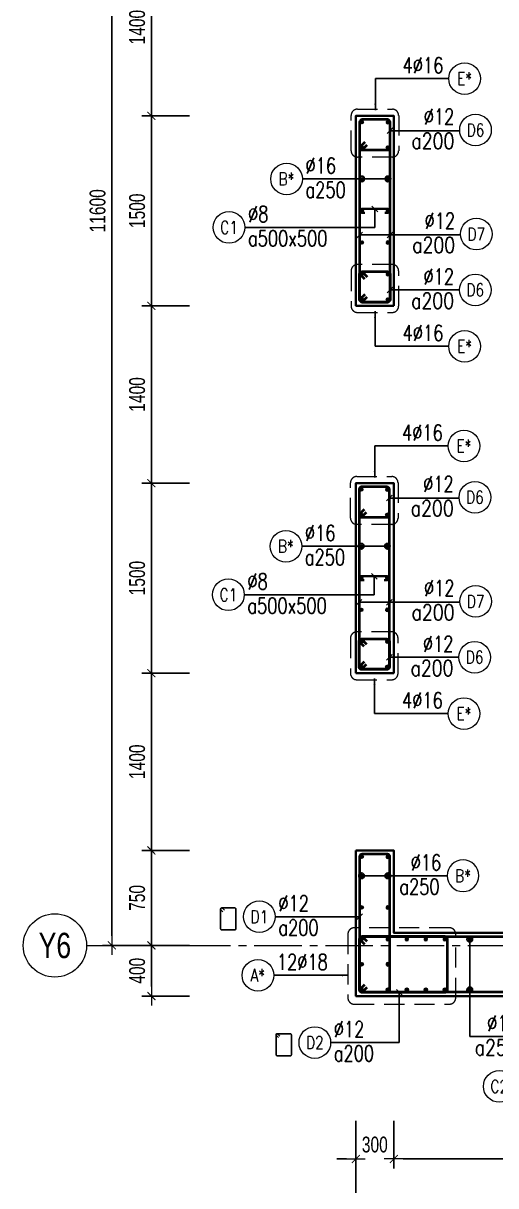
# Model space of a CAD drawing. Header units: millimetres. Extents: x 988833 to 1318015, y -9365 to 47591.
# Drawn here: x 1006256 to 1009989, y -1011 to 8167 of the extents above; entities that cross this region are included whole.
import ezdxf
from ezdxf.enums import TextEntityAlignment as Align

# ---------------------------------------------------------------- set-up
doc = ezdxf.new("R2010")
doc.units = ezdxf.units.MM
doc.header["$MEASUREMENT"] = 0
doc.linetypes.add('HIDDEN2', pattern=[4.7625, 3.175, -1.5875])
doc.linetypes.add('OF_Grid_1$0$CENTER2', pattern=[1.125, 0.75, -0.125, 0.125, -0.125])
doc.layers.get('0').update_dxf_attribs({"lineweight": 20})
doc.layers.get('Defpoints').update_dxf_attribs({"color": 151, "lineweight": 9})
for name, color, linetype, lineweight in [('KC-LEADER', 153, 'Continuous', 18), ('KC-THEP', 6, 'Continuous', 40), ('NDC_S_DIM', 1, 'Continuous', 15), ('NDC_S_HIDDEN', 8, 'HIDDEN2', 13), ('NDC_S_LEADER', 1, 'Continuous', 15), ('NDC_S_REBAR', 4, 'Continuous', 35), ('NDC_S_STIRRUP', 4, 'Continuous', 40), ('NDC_S_VN TEXT', 7, 'Continuous', 20), ('NDC_S_WALL', 6, 'Continuous', 35), ('OF_Grid_1$0$NDC_S_AXIS', 5, 'OF_Grid_1$0$CENTER2', 13), ('OF_Grid_1$0$NDC_S_SYMBOL', 1, 'Continuous', 15), ('OF_Grid_1$0$NDC_S_TEXT SYMBOL', 7, 'Continuous', 20)]:
    doc.layers.add(name, color=color, linetype=linetype, lineweight=lineweight)
doc.layers.add('Ligature', color=1, linetype='Continuous')
doc.styles.add('NDC_ARIAL', font='arial.ttf', dxfattribs={"width": 0.85})
doc.styles.add('NDC_DIM', font='', dxfattribs={"width": 0.75})
doc.styles.add('NDC_EN TXT', font='romans.shx', dxfattribs={"width": 0.8})
doc.styles.add('OF_Grid_1$0$NDC_ANNO', font='', dxfattribs={"width": 0.8})
doc.styles.get('NDC_DIM').set_extended_font_data('Dotum')
doc.styles.get('OF_Grid_1$0$NDC_ANNO').set_extended_font_data('Dotum')
doc.dimstyles.new('NDC_1-50', dxfattribs={"dimscale": 50, "dimtxt": 2.5, "dimasz": 1, "dimexe": 1.5, "dimexo": 0, "dimgap": 0.8, "dimtad": 1, "dimdec": 0, "dimdsep": 46, "dimtxsty": 'NDC_ARIAL', "dimblk": 'DIMMARK', "dimcen": 49999.938995, "dimdle": 1.5, "dimclrd": 1, "dimclre": 1, "dimclrt": 3, "dimadec": 0, "dimazin": 0, "dimtfac": 1, "dimtdec": 0, "dimtix": 1, "dimtmove": 2, "dimatfit": 3, "dimfxl": 1, "dimarcsym": 0})
doc.dimstyles.new('NDC_dim_30', dxfattribs={"dimscale": 30, "dimtxt": 2.5, "dimasz": 1.5, "dimexe": 1.5, "dimexo": 2.5, "dimgap": 1, "dimtad": 1, "dimdec": 0, "dimzin": 0, "dimdsep": 46, "dimtxsty": 'NDC_DIM', "dimblk": 'DIMMARK', "dimcen": 0.09, "dimdle": 1.2, "dimclrd": 1, "dimclre": 1, "dimclrt": 3, "dimadec": 0, "dimazin": 0, "dimtfac": 1, "dimtdec": 0, "dimtix": 1, "dimtofl": 0, "dimtmove": 0, "dimatfit": 3, "dimfxl": 6, "dimfxlon": 1, "dimtolj": 1, "dimtzin": 0, "dimarcsym": 0})
doc.dimstyles.new('NDC_dim_50', dxfattribs={"dimscale": 50, "dimtxt": 2.5, "dimasz": 1.5, "dimexe": 1.5, "dimexo": 2.5, "dimgap": 1, "dimtad": 1, "dimdec": 0, "dimzin": 0, "dimdsep": 46, "dimtxsty": 'NDC_DIM', "dimblk": 'DIMMARK', "dimcen": 0.09, "dimdle": 1.2, "dimclrd": 1, "dimclre": 1, "dimclrt": 3, "dimadec": 0, "dimazin": 0, "dimtfac": 1, "dimtdec": 0, "dimtix": 1, "dimtofl": 0, "dimtmove": 0, "dimatfit": 3, "dimfxl": 6, "dimfxlon": 1, "dimtolj": 1, "dimtzin": 0, "dimarcsym": 0})

# ---------------------------------------------------------------- blocks, each defined once
blk = doc.blocks.new('THEP')
at = {"layer": 'KC-LEADER', "color": 6}
blk.add_circle((0, 0), 14, dxfattribs=at)
at = {"layer": 'KC-THEP'}
for p, q in [((-14, 0), (14, 0)), ((9.9, 9.9), (-9.9, -9.9)), ((-9.9, 9.9), (9.9, -9.9)), ((0, 14), (0, -14))]:
    blk.add_line(p, q, dxfattribs=at)
blk = doc.blocks.new('DIMMARK')
at = {"layer": 'NDC_S_DIM', "color": 1}
blk.add_line((-1.5, 0), (1, 0), dxfattribs=at)
at = {"layer": 'NDC_S_DIM', "color": 2, "const_width": 0.1}
blk.add_lwpolyline([(-0.42, -0.42), (0.42, 0.42)], dxfattribs=at)
blk = doc.blocks.new('*U13')
blk.add_circle((-2.5, 0), 2.5)
at = {"layer": 'NDC_S_VN TEXT', "color": 3, "style": 'NDC_EN TXT', "width": 0.75}
blk.add_attdef('DK1', (0.5, 0.85), '', height=2.5, dxfattribs=at)
at = {"layer": 'NDC_S_VN TEXT', "color": 7, "style": 'NDC_EN TXT', "width": 0.8}
blk.add_attdef('SH2', text='', height=2, dxfattribs=at).set_placement((-2.5, 0), align=Align.MIDDLE)
blk = doc.blocks.new('*U11')
blk.add_circle((-2.5, 0), 2.5)
at = {"layer": 'NDC_S_VN TEXT', "color": 3, "style": 'NDC_EN TXT', "width": 0.75}
for tag, p in [('DK1', (0.5, 0.85)), ('KC1', (0.5, -2.97))]:
    blk.add_attdef(tag, p, '', height=2.5, dxfattribs=at)
at = {"layer": 'NDC_S_VN TEXT', "color": 7, "style": 'NDC_EN TXT', "width": 0.8}
blk.add_attdef('SH2', text='', height=2, dxfattribs=at).set_placement((-2.5, 0), align=Align.MIDDLE)
blk = doc.blocks.new('*U10')
blk.add_circle((2.5, 0), 2.5)
at = {"layer": 'NDC_S_VN TEXT', "color": 3, "style": 'NDC_EN TXT'}
for tag, width, p in [('DK2', 0.75, (-0.85, 0.85)), ('KC2', 0.8, (-0.85, -2.97))]:
    blk.add_attdef(tag, text='', height=2.5, dxfattribs=dict(at, width=width)).set_placement(p, align=Align.RIGHT)
at = {"layer": 'NDC_S_VN TEXT', "color": 7, "style": 'NDC_EN TXT', "width": 0.8}
blk.add_attdef('SH3', text='', height=2, dxfattribs=at).set_placement((2.5, 0), align=Align.MIDDLE)
blk = doc.blocks.new('*U12')
blk.add_circle((-2.5, 0), 2.5)
at = {"layer": 'NDC_S_VN TEXT', "color": 3, "style": 'NDC_EN TXT', "width": 0.75}
for tag, p in [('DK1', (0.5, 0.85)), ('KC1', (0.5, -2.97))]:
    blk.add_attdef(tag, p, '', height=2.5, dxfattribs=at)
at = {"layer": 'NDC_S_VN TEXT', "color": 7, "style": 'NDC_EN TXT', "width": 0.8}
blk.add_attdef('SH2', text='', height=2, dxfattribs=at).set_placement((-2.5, 0), align=Align.MIDDLE)
blk = doc.blocks.new('*U9')
blk.add_circle((2.5, 0), 2.5)
at = {"layer": 'NDC_S_VN TEXT', "color": 3, "style": 'NDC_EN TXT', "width": 0.75}
blk.add_attdef('DK2', text='', height=2.5, dxfattribs=at).set_placement((-0.85, 0.85), align=Align.RIGHT)
at = {"layer": 'NDC_S_VN TEXT', "color": 7, "style": 'NDC_EN TXT', "width": 0.8}
blk.add_attdef('SH3', text='', height=2, dxfattribs=at).set_placement((2.5, 0), align=Align.MIDDLE)
blk = doc.blocks.new('*D303')
at = {"layer": 'Defpoints', "color": 0, "transparency": 16777216}
for p in [(1008883.4, 486.3), (1015983.2, -335.2), (1008883.4, -1148.1)]:
    blk.add_point(p, dxfattribs=at)
at = {"layer": 'NDC_S_DIM', "color": 1, "lineweight": -2, "transparency": 16777216}
for p, q in [((1008883.4, -848.1), (1008883.4, -1223.1)), ((1015983.2, -848.1), (1015983.2, -1223.1)), ((1015908.2, -1148.1), (1008958.4, -1148.1))]:
    blk.add_line(p, q, dxfattribs=at)
at = {"layer": 'NDC_S_DIM', "color": 1, "lineweight": -2, "transparency": 16777216, "xscale": 75, "yscale": 75, "zscale": 75, "rotation": 180}
blk.add_blockref('DIMMARK', (1008883.4, -1148.1), dxfattribs=at)
at = {"layer": 'NDC_S_DIM', "color": 1, "lineweight": -2, "transparency": 16777216, "xscale": 75, "yscale": 75, "zscale": 75}
blk.add_blockref('DIMMARK', (1015983.2, -1148.1), dxfattribs=at)
at = {"layer": 'NDC_S_DIM', "color": 3, "transparency": 16777216, "insert": (1012433.3, -1035.5), "char_height": 125, "attachment_point": 5, "style": 'NDC_DIM'}
blk.add_mtext('\\A1;7100', dxfattribs=at)
blk = doc.blocks.new('*D304')
at = {"layer": 'Defpoints', "color": 0, "ltscale": 200, "transparency": 16777216}
for p in [(1008883.4, 486.3), (1009183.4, 486.3), (1008883.4, -798.9)]:
    blk.add_point(p, dxfattribs=at)
at = {"layer": 'NDC_S_DIM', "color": 1, "lineweight": -2, "ltscale": 200, "transparency": 16777216}
for p, q in [((1008883.4, -498.9), (1008883.4, -873.9)), ((1009183.4, -498.9), (1009183.4, -873.9)), ((1008808.4, -798.9), (1008733.4, -798.9)), ((1009258.4, -798.9), (1009333.4, -798.9))]:
    blk.add_line(p, q, dxfattribs=at)
at = {"layer": 'NDC_S_DIM', "color": 1, "lineweight": -2, "ltscale": 200, "transparency": 16777216, "xscale": 75, "yscale": 75, "zscale": 75}
blk.add_blockref('DIMMARK', (1008883.4, -798.9), dxfattribs=at)
at = {"layer": 'NDC_S_DIM', "color": 1, "lineweight": -2, "ltscale": 200, "transparency": 16777216, "xscale": 75, "yscale": 75, "zscale": 75, "rotation": 180}
blk.add_blockref('DIMMARK', (1009183.4, -798.9), dxfattribs=at)
at = {"layer": 'NDC_S_DIM', "color": 3, "ltscale": 200, "transparency": 16777216, "insert": (1009033.4, -686.3), "char_height": 125, "attachment_point": 5, "style": 'NDC_DIM'}
blk.add_mtext('\\A1;300', dxfattribs=at)
blk = doc.blocks.new('*U55')
at = {"layer": 'OF_Grid_1$0$NDC_S_SYMBOL'}
blk.add_line((5, 0), (9, 0), dxfattribs=at)
blk.add_circle((0, 0), 5, dxfattribs=at)
at = {"layer": 'OF_Grid_1$0$NDC_S_TEXT SYMBOL', "color": 7, "style": 'OF_Grid_1$0$NDC_ANNO', "width": 0.8}
blk.add_attdef('GRID', text='', height=4, rotation=270, dxfattribs=at).set_placement((0, 0), align=Align.MIDDLE)
blk = doc.blocks.new('*D323')
at = {"layer": 'Defpoints', "color": 0, "ltscale": 200, "transparency": 16777216}
for p in [(1009183.4, 886.3), (1007268.9, 486.3), (1008945.5, 486.3)]:
    blk.add_point(p, dxfattribs=at)
at = {"layer": 'NDC_S_DIM', "color": 1, "lineweight": -2, "ltscale": 200, "transparency": 16777216}
for p, q in [((1007568.9, 886.3), (1007193.9, 886.3)), ((1007268.9, 811.3), (1007268.9, 561.3)), ((1007568.9, 486.3), (1007193.9, 486.3))]:
    blk.add_line(p, q, dxfattribs=at)
at = {"layer": 'NDC_S_DIM', "color": 1, "lineweight": -2, "ltscale": 200, "transparency": 16777216, "xscale": 75, "yscale": 75, "zscale": 75}
for p, rotation in [((1007268.9, 886.3), 90), ((1007268.9, 486.3), 270)]:
    blk.add_blockref('DIMMARK', p, dxfattribs=dict(at, rotation=rotation))
at = {"layer": 'NDC_S_DIM', "color": 3, "ltscale": 200, "transparency": 16777216, "insert": (1007156.3, 686.3), "char_height": 125, "attachment_point": 5, "rotation": 90, "style": 'NDC_DIM'}
blk.add_mtext('\\A1;400', dxfattribs=at)
blk = doc.blocks.new('*D324')
at = {"layer": 'Defpoints', "color": 0, "ltscale": 200, "transparency": 16777216}
for p in [(1006956.3, 12486.3), (1008997.3, 12486.3), (1008997.4, 886.6)]:
    blk.add_point(p, dxfattribs=at)
at = {"layer": 'NDC_S_DIM', "color": 1, "lineweight": -2, "ltscale": 200, "transparency": 16777216}
for p, q in [((1007256.3, 12486.3), (1006881.3, 12486.3)), ((1006956.3, 961.6), (1006956.3, 12411.3)), ((1007256.3, 886.6), (1006881.3, 886.6))]:
    blk.add_line(p, q, dxfattribs=at)
at = {"layer": 'NDC_S_DIM', "color": 1, "lineweight": -2, "ltscale": 200, "transparency": 16777216, "xscale": 75, "yscale": 75, "zscale": 75}
for p, rotation in [((1006956.3, 12486.3), 90), ((1006956.3, 886.6), 270)]:
    blk.add_blockref('DIMMARK', p, dxfattribs=dict(at, rotation=rotation))
at = {"layer": 'NDC_S_DIM', "color": 3, "ltscale": 200, "transparency": 16777216, "insert": (1006843.7, 6686.4), "char_height": 125, "attachment_point": 5, "rotation": 90, "style": 'NDC_DIM'}
blk.add_mtext('\\A1;11600', dxfattribs=at)
blk = doc.blocks.new('*D332')
at = {"layer": 'Defpoints', "color": 0, "ltscale": 200, "transparency": 16777216}
for p in [(1011883.4, 986.3), (1009183.4, 486.3), (1011883.4, -798.9)]:
    blk.add_point(p, dxfattribs=at)
at = {"layer": 'NDC_S_DIM', "color": 1, "lineweight": -2, "ltscale": 200, "transparency": 16777216}
for p, q in [((1009183.4, -498.9), (1009183.4, -873.9)), ((1011883.4, -498.9), (1011883.4, -873.9)), ((1009258.4, -798.9), (1011808.4, -798.9))]:
    blk.add_line(p, q, dxfattribs=at)
at = {"layer": 'NDC_S_DIM', "color": 1, "lineweight": -2, "ltscale": 200, "transparency": 16777216, "xscale": 75, "yscale": 75, "zscale": 75, "rotation": 180}
blk.add_blockref('DIMMARK', (1009183.4, -798.9), dxfattribs=at)
at = {"layer": 'NDC_S_DIM', "color": 1, "lineweight": -2, "ltscale": 200, "transparency": 16777216, "xscale": 75, "yscale": 75, "zscale": 75}
blk.add_blockref('DIMMARK', (1011883.4, -798.9), dxfattribs=at)
at = {"layer": 'NDC_S_DIM', "color": 3, "ltscale": 200, "transparency": 16777216, "insert": (1010533.4, -686.3), "char_height": 125, "attachment_point": 5, "style": 'NDC_DIM'}
blk.add_mtext('\\A1;2700', dxfattribs=at)
blk = doc.blocks.new('*D345')
at = {"layer": 'Defpoints', "color": 0, "ltscale": 200, "transparency": 16777216}
for p in [(1007268.9, 1636.3), (1009183.4, 1636.3), (1009183.4, 886.3)]:
    blk.add_point(p, dxfattribs=at)
at = {"layer": 'NDC_S_DIM', "color": 1, "lineweight": -2, "ltscale": 200, "transparency": 16777216}
for p, q in [((1007568.9, 1636.3), (1007193.9, 1636.3)), ((1007268.9, 961.3), (1007268.9, 1561.3)), ((1007568.9, 886.3), (1007193.9, 886.3))]:
    blk.add_line(p, q, dxfattribs=at)
at = {"layer": 'NDC_S_DIM', "color": 1, "lineweight": -2, "ltscale": 200, "transparency": 16777216, "xscale": 75, "yscale": 75, "zscale": 75}
for p, rotation in [((1007268.9, 1636.3), 90), ((1007268.9, 886.3), 270)]:
    blk.add_blockref('DIMMARK', p, dxfattribs=dict(at, rotation=rotation))
at = {"layer": 'NDC_S_DIM', "color": 3, "ltscale": 200, "transparency": 16777216, "insert": (1007156.3, 1261.3), "char_height": 125, "attachment_point": 5, "rotation": 90, "style": 'NDC_DIM'}
blk.add_mtext('\\A1;750', dxfattribs=at)
blk = doc.blocks.new('*D346')
at = {"layer": 'Defpoints', "color": 0, "ltscale": 200, "transparency": 16777216}
for p in [(1007268.9, 3036.3), (1008939.5, 3036.3), (1009183.4, 1636.3)]:
    blk.add_point(p, dxfattribs=at)
at = {"layer": 'NDC_S_DIM', "color": 1, "lineweight": -2, "ltscale": 200, "transparency": 16777216}
for p, q in [((1007568.9, 3036.3), (1007193.9, 3036.3)), ((1007268.9, 1711.3), (1007268.9, 2961.3)), ((1007568.9, 1636.3), (1007193.9, 1636.3))]:
    blk.add_line(p, q, dxfattribs=at)
at = {"layer": 'NDC_S_DIM', "color": 1, "lineweight": -2, "ltscale": 200, "transparency": 16777216, "xscale": 75, "yscale": 75, "zscale": 75}
for p, rotation in [((1007268.9, 3036.3), 90), ((1007268.9, 1636.3), 270)]:
    blk.add_blockref('DIMMARK', p, dxfattribs=dict(at, rotation=rotation))
at = {"layer": 'NDC_S_DIM', "color": 3, "ltscale": 200, "transparency": 16777216, "insert": (1007156.3, 2336.3), "char_height": 125, "attachment_point": 5, "rotation": 90, "style": 'NDC_DIM'}
blk.add_mtext('\\A1;1400', dxfattribs=at)
blk = doc.blocks.new('*D347')
at = {"layer": 'Defpoints', "color": 0, "ltscale": 200, "transparency": 16777216}
for p in [(1007268.9, 4536.3), (1009033.4, 4536.3), (1008939.5, 3036.3)]:
    blk.add_point(p, dxfattribs=at)
at = {"layer": 'NDC_S_DIM', "color": 1, "lineweight": -2, "ltscale": 200, "transparency": 16777216}
for p, q in [((1007568.9, 4536.3), (1007193.9, 4536.3)), ((1007268.9, 3111.3), (1007268.9, 4461.3)), ((1007568.9, 3036.3), (1007193.9, 3036.3))]:
    blk.add_line(p, q, dxfattribs=at)
at = {"layer": 'NDC_S_DIM', "color": 1, "lineweight": -2, "ltscale": 200, "transparency": 16777216, "xscale": 75, "yscale": 75, "zscale": 75}
for p, rotation in [((1007268.9, 4536.3), 90), ((1007268.9, 3036.3), 270)]:
    blk.add_blockref('DIMMARK', p, dxfattribs=dict(at, rotation=rotation))
at = {"layer": 'NDC_S_DIM', "color": 3, "ltscale": 200, "transparency": 16777216, "insert": (1007156.3, 3786.3), "char_height": 125, "attachment_point": 5, "rotation": 90, "style": 'NDC_DIM'}
blk.add_mtext('\\A1;1500', dxfattribs=at)
blk = doc.blocks.new('*D348')
at = {"layer": 'Defpoints', "color": 0, "ltscale": 200, "transparency": 16777216}
for p in [(1007268.9, 5936.3), (1009033.4, 5936.3), (1009033.4, 4536.3)]:
    blk.add_point(p, dxfattribs=at)
at = {"layer": 'NDC_S_DIM', "color": 1, "lineweight": -2, "ltscale": 200, "transparency": 16777216}
for p, q in [((1007568.9, 5936.3), (1007193.9, 5936.3)), ((1007268.9, 4611.3), (1007268.9, 5861.3)), ((1007568.9, 4536.3), (1007193.9, 4536.3))]:
    blk.add_line(p, q, dxfattribs=at)
at = {"layer": 'NDC_S_DIM', "color": 1, "lineweight": -2, "ltscale": 200, "transparency": 16777216, "xscale": 75, "yscale": 75, "zscale": 75}
for p, rotation in [((1007268.9, 5936.3), 90), ((1007268.9, 4536.3), 270)]:
    blk.add_blockref('DIMMARK', p, dxfattribs=dict(at, rotation=rotation))
at = {"layer": 'NDC_S_DIM', "color": 3, "ltscale": 200, "transparency": 16777216, "insert": (1007156.3, 5236.3), "char_height": 125, "attachment_point": 5, "rotation": 90, "style": 'NDC_DIM'}
blk.add_mtext('\\A1;1400', dxfattribs=at)
blk = doc.blocks.new('*D349')
at = {"layer": 'Defpoints', "color": 0, "ltscale": 200, "transparency": 16777216}
for p in [(1007268.9, 7436.3), (1009033.4, 7436.3), (1009033.4, 5936.3)]:
    blk.add_point(p, dxfattribs=at)
at = {"layer": 'NDC_S_DIM', "color": 1, "lineweight": -2, "ltscale": 200, "transparency": 16777216}
for p, q in [((1007568.9, 7436.3), (1007193.9, 7436.3)), ((1007268.9, 6011.3), (1007268.9, 7361.3)), ((1007568.9, 5936.3), (1007193.9, 5936.3))]:
    blk.add_line(p, q, dxfattribs=at)
at = {"layer": 'NDC_S_DIM', "color": 1, "lineweight": -2, "ltscale": 200, "transparency": 16777216, "xscale": 75, "yscale": 75, "zscale": 75}
for p, rotation in [((1007268.9, 7436.3), 90), ((1007268.9, 5936.3), 270)]:
    blk.add_blockref('DIMMARK', p, dxfattribs=dict(at, rotation=rotation))
at = {"layer": 'NDC_S_DIM', "color": 3, "ltscale": 200, "transparency": 16777216, "insert": (1007156.3, 6686.3), "char_height": 125, "attachment_point": 5, "rotation": 90, "style": 'NDC_DIM'}
blk.add_mtext('\\A1;1500', dxfattribs=at)
blk = doc.blocks.new('*D350')
at = {"layer": 'Defpoints', "color": 0, "ltscale": 200, "transparency": 16777216}
for p in [(1007268.9, 8836.3), (1009033.4, 8836.3), (1009033.4, 7436.3)]:
    blk.add_point(p, dxfattribs=at)
at = {"layer": 'NDC_S_DIM', "color": 1, "lineweight": -2, "ltscale": 200, "transparency": 16777216}
for p, q in [((1007568.9, 8836.3), (1007193.9, 8836.3)), ((1007268.9, 7511.3), (1007268.9, 8761.3)), ((1007568.9, 7436.3), (1007193.9, 7436.3))]:
    blk.add_line(p, q, dxfattribs=at)
at = {"layer": 'NDC_S_DIM', "color": 1, "lineweight": -2, "ltscale": 200, "transparency": 16777216, "xscale": 75, "yscale": 75, "zscale": 75}
for p, rotation in [((1007268.9, 8836.3), 90), ((1007268.9, 7436.3), 270)]:
    blk.add_blockref('DIMMARK', p, dxfattribs=dict(at, rotation=rotation))
at = {"layer": 'NDC_S_DIM', "color": 3, "ltscale": 200, "transparency": 16777216, "insert": (1007156.3, 8136.3), "char_height": 125, "attachment_point": 5, "rotation": 90, "style": 'NDC_DIM'}
blk.add_mtext('\\A1;1400', dxfattribs=at)

msp = doc.modelspace()

# ---------------------------------------------------------------- linework, layer by layer
at = {"layer": 'Ligature'}
for points in [[(1007833.8, 1152.4), (1007817.8, 1168.3, -0.668179), (1007823.6, 1182.3), (1007928.2, 1182.3, -0.414214), (1007936.4, 1174.1), (1007936.4, 1017, -0.414214), (1007928.2, 1008.8), (1007823.6, 1008.8, -0.414214), (1007815.4, 1017), (1007815.4, 1174.1, -0.668179), (1007829.4, 1179.9), (1007845.3, 1163.9)], [(1008271.6, 158.8), (1008255.6, 174.7, -0.668179), (1008261.4, 188.7), (1008366, 188.7, -0.414214), (1008374.2, 180.5), (1008374.2, 23.4, -0.414214), (1008366, 15.2), (1008261.4, 15.2, -0.414214), (1008253.2, 23.4), (1008253.2, 180.5, -0.668179), (1008267.2, 186.3), (1008283.1, 170.3)]]:
    msp.add_lwpolyline(points, format="xyb", dxfattribs=at)
at = {"layer": 'NDC_S_HIDDEN', "ltscale": 50}
for points in [[(1008895.8, 7488.4), (1009171.7, 7488.4, -0.414214), (1009221.7, 7438.4), (1009221.7, 7160.8, -0.414214), (1009171.7, 7110.8), (1008895.8, 7110.8, -0.414214), (1008845.8, 7160.8), (1008845.8, 7438.4, -0.414214)], [(1008895.8, 5884.3), (1009171.7, 5884.3, 0.414214), (1009221.7, 5934.3), (1009221.7, 6211.8, 0.414214), (1009171.7, 6261.8), (1008895.8, 6261.8, 0.414214), (1008845.8, 6211.8), (1008845.8, 5934.3, 0.414214)], [(1008891, 4588.4), (1009166.8, 4588.4, -0.414214), (1009216.8, 4538.4), (1009216.8, 4260.8, -0.414214), (1009166.8, 4210.8), (1008891, 4210.8, -0.414214), (1008841, 4260.8), (1008841, 4538.4, -0.414214)], [(1008891, 2984.3), (1009166.8, 2984.3, 0.414214), (1009216.8, 3034.3), (1009216.8, 3311.8, 0.414214), (1009166.8, 3361.8), (1008891, 3361.8, 0.414214), (1008841, 3311.8), (1008841, 3034.3, 0.414214)], [(1008870.3, 422.9), (1009622.5, 422.9, 0.414214), (1009672.5, 472.9), (1009672.5, 975.4, 0.414214), (1009622.5, 1025.4), (1008870.3, 1025.4, 0.414214), (1008820.3, 975.4), (1008820.3, 472.9, 0.414214)]]:
    msp.add_lwpolyline(points, format="xyb", close=True, dxfattribs=at)
at = {"layer": 'NDC_S_REBAR'}
for points in [[(1009112, 6671.3), (1009137, 6671.3, 1), (1009137, 6701.3), (1008929.9, 6701.3, 1), (1008929.9, 6671.3), (1008954.9, 6671.3)], [(1009107.1, 3771.3), (1009132.1, 3771.3, 1), (1009132.1, 3801.3), (1008925.1, 3801.3, 1), (1008925.1, 3771.3), (1008950.1, 3771.3)]]:
    msp.add_lwpolyline(points, format="xyb", dxfattribs=at)
at = {"layer": 'NDC_S_STIRRUP'}
for points in [[(1008953.4, 6026.3), (1008913.4, 5986.3, 0.414214), (1008933.4, 5966.3), (1009133.4, 5966.3, 0.414214), (1009153.4, 5986.3), (1009153.4, 7386.3, 0.414214), (1009133.4, 7406.3), (1008933.4, 7406.3, 0.414214), (1008913.4, 7386.3), (1008913.4, 5986.3, 0.414214), (1008933.4, 5966.3), (1008973.4, 6006.3)], [(1008953.4, 7226.9), (1008913.4, 7186.9, 0.414214), (1008933.4, 7166.9), (1009133.4, 7166.9, 0.414214), (1009153.4, 7186.9), (1009153.4, 7386.3, 0.414214), (1009133.4, 7406.3), (1008933.4, 7406.3, 0.414214), (1008913.4, 7386.3), (1008913.4, 7186.9, 0.414214), (1008933.4, 7166.9), (1008973.4, 7206.9)], [(1008953.4, 6145.8), (1008913.4, 6185.8, -0.414214), (1008933.4, 6205.8), (1009133.4, 6205.8, -0.414214), (1009153.4, 6185.8), (1009153.4, 5986.3, -0.414214), (1009133.4, 5966.3), (1008933.4, 5966.3, -0.414214), (1008913.4, 5986.3), (1008913.4, 6185.8, -0.414214), (1008933.4, 6205.8), (1008973.4, 6165.8)], [(1008948.6, 3126.3), (1008908.6, 3086.3, 0.414214), (1008928.6, 3066.3), (1009128.6, 3066.3, 0.414214), (1009148.6, 3086.3), (1009148.6, 4486.3, 0.414214), (1009128.6, 4506.3), (1008928.6, 4506.3, 0.414214), (1008908.6, 4486.3), (1008908.6, 3086.3, 0.414214), (1008928.6, 3066.3), (1008968.6, 3106.3)], [(1008948.6, 4326.9), (1008908.6, 4286.9, 0.414214), (1008928.6, 4266.9), (1009128.6, 4266.9, 0.414214), (1009148.6, 4286.9), (1009148.6, 4486.3, 0.414214), (1009128.6, 4506.3), (1008928.6, 4506.3, 0.414214), (1008908.6, 4486.3), (1008908.6, 4286.9, 0.414214), (1008928.6, 4266.9), (1008968.6, 4306.9)], [(1008948.6, 3245.8), (1008908.6, 3285.8, -0.414214), (1008928.6, 3305.8), (1009128.6, 3305.8, -0.414214), (1009148.6, 3285.8), (1009148.6, 3086.3, -0.414214), (1009128.6, 3066.3), (1008928.6, 3066.3, -0.414214), (1008908.6, 3086.3), (1008908.6, 3285.8, -0.414214), (1008928.6, 3305.8), (1008968.6, 3265.8)], [(1008952.6, 576.3), (1008912.6, 536.3, 0.414214), (1008932.6, 516.3), (1009132.6, 516.3, 0.414214), (1009152.6, 536.3), (1009152.6, 1586.3, 0.414214), (1009132.6, 1606.3), (1008932.6, 1606.3, 0.414214), (1008912.6, 1586.3), (1008912.6, 536.3, 0.414214), (1008932.6, 516.3), (1008972.6, 556.3)], [(1013542.6, 916.3), (1013582.6, 956.3, -0.414214), (1013602.6, 936.3), (1013602.6, 536.3, -0.414214), (1013582.6, 516.3), (1008932.6, 516.3, -0.414214), (1008912.6, 536.3), (1008912.6, 936.3, -0.414214), (1008932.6, 956.3), (1013582.6, 956.3, -0.414214), (1013602.6, 936.3), (1013562.6, 896.3)], [(1008972.6, 916.3), (1008932.6, 956.3, 0.414214), (1008912.6, 936.3), (1008912.6, 536.3, 0.414214), (1008932.6, 516.3), (1009586.2, 516.3, 0.414214), (1009606.2, 536.3), (1009606.2, 936.3, 0.414214), (1009586.2, 956.3), (1008932.6, 956.3, 0.414214), (1008912.6, 936.3), (1008952.6, 896.3)]]:
    msp.add_lwpolyline(points, format="xyb", dxfattribs=at)
at = {"layer": 'NDC_S_WALL'}
msp.add_line((1008883.4, 5936.3), (1009183.4, 5936.3), dxfattribs=at)
for points in [[(1011883.4, 12386.3), (1011883.4, 986.3), (1009183.4, 986.3), (1009183.4, 986.3), (1009183.4, 1636.3), (1008883.4, 1636.3)], [(1008883.4, 1636.3), (1008883.4, 486.3), (1008883.4, 486.3), (1013583.4, 486.3), (1013583.4, 486.3), (1013583.4, 986.3), (1013583.4, 986.3), (1012183.4, 986.3), (1012183.4, 2536.3), (1012183.4, 2536.3), (1013583.4, 2536.3), (1013583.4, 2836.3), (1012183.4, 2836.3), (1012183.4, 2836.3), (1012183.4, 9886.3)], [(1009183.4, 5936.3), (1008883.4, 5936.3), (1008883.4, 7436.3), (1008883.4, 7436.3), (1009183.4, 7436.3), (1009183.4, 5936.3)], [(1008883.4, 3036.3), (1008883.4, 4536.3), (1009183.4, 4536.3), (1009183.4, 3036.3), (1008883.4, 3036.3)]]:
    msp.add_lwpolyline(points, dxfattribs=at)
at = {"layer": 'OF_Grid_1$0$NDC_S_AXIS', "ltscale": 500}
msp.add_line((1006956.3, 886.3), (1022806.6, 886.3), dxfattribs=at)

# ---------------------------------------------------------------- block references
at = {"layer": 'KC-THEP'}
for p, rotation in [((1008929.9, 7386.3), 189.6685644363809), ((1009137, 7186.3), 9.668564436380926), ((1008929.9, 6936.3), 189.6685644363809), ((1008929.9, 6686.3), 189.6685644363809), ((1008929.9, 6436.3), 189.6685644363809), ((1008929.9, 6186.3), 189.6685644363809), ((1009137, 5986.3), 9.668564436380946), ((1008925.1, 4486.3), 189.6685644363809), ((1009132.1, 4286.3), 9.668564436380926), ((1008925.1, 4036.3), 189.6685644363809), ((1008925.1, 3786.3), 189.6685644363809), ((1008925.1, 3536.3), 189.6685644363809), ((1008925.1, 3286.3), 189.6685644363809), ((1009132.1, 3086.3), 9.668564436380946), ((1008929.1, 1585.5), 189.6685644363809), ((1008929.1, 1436.3), 189.6685644363809), ((1008929.1, 1186.3), 189.6685644363809), ((1008929.1, 936.3), 189.6685644363809), ((1008929.1, 737.9), 189.6685644363809), ((1009136.2, 536.3), 9.66856443638095), ((1009286.2, 536.3), 9.66856443638095), ((1009436.2, 536.3), 9.66856443638095), ((1009586.2, 536.3), 9.66856443638095), ((1009783.3, 536.3), 9.668564436380946)]:
    msp.add_blockref('THEP', p, dxfattribs=dict(at, rotation=rotation))
at = {"layer": 'KC-THEP', "xscale": -1}
for p, rotation in [((1009137, 7386.3), 170.331435563619), ((1008929.9, 7186.3), 350.3314355636191), ((1009137, 6936.3), 170.331435563619), ((1009137, 6686.3), 170.331435563619), ((1009137, 6436.3), 170.331435563619), ((1009137, 6186.3), 170.331435563619), ((1008929.9, 5986.3), 350.3314355636191), ((1009132.1, 4486.3), 170.331435563619), ((1008925.1, 4286.3), 350.3314355636191), ((1009132.1, 4036.3), 170.331435563619), ((1009132.1, 3786.3), 170.331435563619), ((1009132.1, 3536.3), 170.331435563619), ((1009132.1, 3286.3), 170.331435563619), ((1008925.1, 3086.3), 350.3314355636191), ((1009136.2, 1585.5), 170.331435563619), ((1009136.2, 1436.3), 170.331435563619), ((1009136.2, 1186.3), 170.331435563619), ((1009136.2, 936.3), 170.331435563619), ((1009286.2, 936.3), 170.331435563619), ((1009436.2, 936.3), 170.331435563619), ((1009586.2, 936.3), 170.331435563619), ((1009783.3, 936.3), 170.331435563619), ((1009136.2, 737.9), 170.331435563619), ((1008929.1, 536.3), 350.3314355636191)]:
    msp.add_blockref('THEP', p, dxfattribs=dict(at, rotation=rotation))
at = {"layer": 'NDC_S_VN TEXT', "xscale": 50, "yscale": 50, "zscale": 50}
for name, p, values in [('*U9', (1009617.3, 7729.9), {'SH3': 'E*', 'DK2': '4%%c16'}), ('*U10', (1009703.6, 7324.2), {'SH3': 'D6', 'DK2': '%%c12', 'KC2': 'a200'}), ('*U11', (1008461, 6937.6), {'SH2': 'B*', 'DK1': '%%C16', 'KC1': 'a250'}), ('*U11', (1008007, 6555), {'SH2': 'C1', 'DK1': '%%c8', 'KC1': 'a500x500'}), ('*U10', (1009710.1, 6502.5), {'SH3': 'D7', 'DK2': '%%c12', 'KC2': 'a200'}), ('*U10', (1009701.7, 6061.8), {'SH3': 'D6', 'DK2': '%%c12', 'KC2': 'a200'}), ('*U9', (1009617.3, 5616.8), {'SH3': 'E*', 'DK2': '4%%c16'}), ('*U9', (1009612.4, 4829.9), {'SH3': 'E*', 'DK2': '4%%c16'}), ('*U10', (1009698.8, 4424.2), {'SH3': 'D6', 'DK2': '%%c12', 'KC2': 'a200'}), ('*U11', (1008456.1, 4037.6), {'SH2': 'B*', 'DK1': '%%C16', 'KC1': 'a250'}), ('*U11', (1008002.1, 3655), {'SH2': 'C1', 'DK1': '%%c8', 'KC1': 'a500x500'}), ('*U10', (1009705.3, 3602.5), {'SH3': 'D7', 'DK2': '%%c12', 'KC2': 'a200'}), ('*U10', (1009696.8, 3161.8), {'SH3': 'D6', 'DK2': '%%c12', 'KC2': 'a200'}), ('*U9', (1009612.4, 2716.8), {'SH3': 'E*', 'DK2': '4%%c16'}), ('*U11', (1008246.7, 1113.4), {'SH2': 'D1', 'DK1': '%%C12', 'KC1': 'a200'}), ('*U13', (1008234.9, 650.5), {'SH2': 'A*', 'DK1': '12%%C18'}), ('*U11', (1008684.5, 119.8), {'SH2': 'D2', 'DK1': '%%C12', 'KC1': 'a200'}), ('*U10', (1010203.9, 166.6), {'SH3': 'B*', 'DK2': '%%C16', 'KC2': 'a250'}), ('*U12', (1010140.8, -226.7), {'SH2': 'C2', 'DK1': '%%c8', 'KC1': 'a500x500'})]:
    msp.add_blockref(name, p, dxfattribs=at).add_auto_attribs(values)
at = {"layer": 'NDC_S_VN TEXT'}
ref = msp.add_blockref('*U11', (1009605.1, 1436.3), dxfattribs=dict(at, xscale=-50, yscale=50, zscale=50))
ref.add_attrib('SH2', 'B*', dxfattribs={"color": 7, "height": 100, "style": 'NDC_EN TXT', "width": 0.8}).set_placement((1009730.1, 1436.3), align=Align.MIDDLE)
ref.add_attrib('DK1', '%%C16', (1009316.7, 1478.6), dxfattribs={"color": 3, "height": 125, "style": 'NDC_EN TXT', "width": 0.75})
ref.add_attrib('KC1', 'a250', (1009227.4, 1287.7), dxfattribs={"color": 3, "height": 125, "style": 'NDC_EN TXT', "width": 0.75})
at = {"layer": 'OF_Grid_1$0$NDC_S_AXIS'}
ref = msp.add_blockref('*U55', (1006506.3, 886.3), dxfattribs=dict(at, xscale=50, yscale=50, zscale=50))
ref.add_attrib('GRID', 'Y6', dxfattribs={"layer": 'OF_Grid_1$0$NDC_S_TEXT SYMBOL', "color": 7, "height": 200, "style": 'OF_Grid_1$0$NDC_ANNO', "width": 0.8}).set_placement((1006506.3, 886.3), align=Align.MIDDLE)

# ---------------------------------------------------------------- dimensions: what is measured, and where the dimension line sits
at = {"layer": 'NDC_S_DIM', "ltscale": 200}
for base, p1, p2, angle, picture, middle in [((1006956.3, 12486.3), (1008997.4, 886.6), (1008997.3, 12486.3), 90, '*D324', (1006843.7, 6686.4)), ((1007268.9, 8836.3), (1009033.4, 7436.3), (1009033.4, 8836.3), 90, '*D350', (1007156.3, 8136.3)), ((1007268.9, 7436.3), (1009033.4, 5936.3), (1009033.4, 7436.3), 90, '*D349', (1007156.3, 6686.3)), ((1007268.9, 5936.3), (1009033.4, 4536.3), (1009033.4, 5936.3), 90, '*D348', (1007156.3, 5236.3)), ((1007268.9, 4536.3), (1008939.5, 3036.3), (1009033.4, 4536.3), 90, '*D347', (1007156.3, 3786.3)), ((1007268.9, 3036.3), (1009183.4, 1636.3), (1008939.5, 3036.3), 90, '*D346', (1007156.3, 2336.3)), ((1007268.9, 1636.3), (1009183.4, 886.3), (1009183.4, 1636.3), 90, '*D345', (1007156.3, 1261.3)), ((1011883.4, -798.9), (1009183.4, 486.3), (1011883.4, 986.3), 180, '*D332', (1010533.4, -686.3)), ((1008883.4, -798.9), (1009183.4, 486.3), (1008883.4, 486.3), 180, '*D304', (1009033.4, -686.3))]:
    dim = msp.add_linear_dim(base=base, p1=p1, p2=p2, angle=angle, dimstyle='NDC_dim_50', override={"dimtmove": 1}, dxfattribs=at)
    dim.commit()
    dim.dimension.update_dxf_attribs({"geometry": picture, "text_midpoint": middle})
dim = msp.add_linear_dim(base=(1007268.9, 486.3), p1=(1009183.4, 886.3), p2=(1008945.5, 486.3), angle=90, dimstyle='NDC_dim_50', override={"dimtmove": 1}, dxfattribs=at)
dim.commit()
dim.dimension.update_dxf_attribs({"geometry": '*D323', "text_midpoint": (1007268.9, 686.3), "dimtype": 160})
at = {"layer": 'NDC_S_DIM'}
dim = msp.add_linear_dim(base=(1008883.4, -1148.1), p1=(1015983.2, -335.2), p2=(1008883.4, 486.3), angle=180, dimstyle='NDC_dim_50', override={"dimtmove": 1}, dxfattribs=at)
dim.commit()
dim.dimension.update_dxf_attribs({"geometry": '*D303', "text_midpoint": (1012433.3, -1035.5)})

# ---------------------------------------------------------------- leaders
at = {"layer": 'NDC_S_LEADER'}
for points, dimstyle, override in [([(1009038, 7481), (1009038, 7729.9), (1009619.6, 7729.9)], 'NDC_1-50', {"dimgap": 0.8, "dimtad": 0}), ([(1009153.4, 7317.9), (1009703.8, 7317.9)], 'NDC_dim_30', {"dimtad": 0, "dimldrblk": 'Oblique'}), ([(1009137.3, 6938), (1008461, 6937.6)], 'NDC_dim_30', {"dimtad": 0, "dimldrblk": 'Origin'}), ([(1008929.7, 6937.8), (1008461, 6937.6)], 'NDC_dim_30', {"dimtad": 0, "dimldrblk": 'Origin'}), ([(1009033.4, 6701.3), (1009033.4, 6555.3), (1008007, 6555.1)], 'NDC_dim_30', {"dimtad": 0, "dimldrblk": 'Oblique'}), ([(1008913.4, 6496.2), (1009710.3, 6496.2)], 'NDC_dim_30', {"dimtad": 0, "dimldrblk": 'Oblique'}), ([(1009153.4, 6496.2), (1009710.3, 6496.2)], 'NDC_dim_30', {"dimtad": 0, "dimldrblk": 'Oblique'}), ([(1009153.4, 6061.8), (1009703.8, 6061.8)], 'NDC_dim_30', {"dimtad": 0, "dimldrblk": 'Oblique'}), ([(1009035.6, 5892.8), (1009035.6, 5616.8), (1009617.1, 5616.8)], 'NDC_1-50', {"dimgap": 0.8, "dimtad": 0}), ([(1009033.1, 4581), (1009033.1, 4829.9), (1009614.7, 4829.9)], 'NDC_1-50', {"dimgap": 0.8, "dimtad": 0}), ([(1009148.6, 4417.9), (1009698.9, 4417.9)], 'NDC_dim_30', {"dimtad": 0, "dimldrblk": 'Oblique'}), ([(1009132.4, 4038), (1008456.1, 4037.6)], 'NDC_dim_30', {"dimtad": 0, "dimldrblk": 'Origin'}), ([(1008924.8, 4037.8), (1008456.1, 4037.6)], 'NDC_dim_30', {"dimtad": 0, "dimldrblk": 'Origin'}), ([(1009028.6, 3801.3), (1009028.6, 3655.3), (1008002.1, 3655.1)], 'NDC_dim_30', {"dimtad": 0, "dimldrblk": 'Oblique'}), ([(1008908.6, 3596.2), (1009705.4, 3596.2)], 'NDC_dim_30', {"dimtad": 0, "dimldrblk": 'Oblique'}), ([(1009148.6, 3596.2), (1009705.4, 3596.2)], 'NDC_dim_30', {"dimtad": 0, "dimldrblk": 'Oblique'}), ([(1009148.6, 3161.8), (1009698.9, 3161.8)], 'NDC_dim_30', {"dimtad": 0, "dimldrblk": 'Oblique'}), ([(1009030.7, 2992.8), (1009030.7, 2716.8), (1009612.3, 2716.8)], 'NDC_1-50', {"dimgap": 0.8, "dimtad": 0}), ([(1008929.1, 1436.3), (1009605.1, 1436.3)], 'NDC_dim_30', {"dimtad": 0, "dimldrblk": 'Origin'}), ([(1009136.2, 1436.3), (1009605.1, 1436.3)], 'NDC_dim_30', {"dimtad": 0, "dimldrblk": 'Origin'}), ([(1008912.6, 1113.4), (1008244.6, 1113.4)], 'NDC_dim_30', {"dimtad": 0, "dimldrblk": 'Oblique'}), ([(1009783.3, 936.3), (1009783.3, 166.4), (1010203.9, 166.4)], 'NDC_dim_30', {"dimgap": 1, "dimtad": 0, "dimldrblk": 'Origin'}), ([(1009783.3, 536.3), (1009783.3, 166.4), (1010203.9, 166.4)], 'NDC_dim_30', {"dimgap": 1, "dimtad": 0, "dimldrblk": 'Origin'}), ([(1009226.1, 516.3), (1009226.1, 119.8), (1008684.5, 119.8)], 'NDC_dim_30', {"dimgap": 1, "dimtad": 0, "dimldrblk": 'Oblique'})]:
    msp.add_leader(points, dimstyle=dimstyle, override=override, dxfattribs=at)
msp.add_leader([(1008823, 650.5), (1008234.9, 650.5)], dimstyle='NDC_1-50', dxfattribs=at)

doc.saveas('drawing.dxf')
